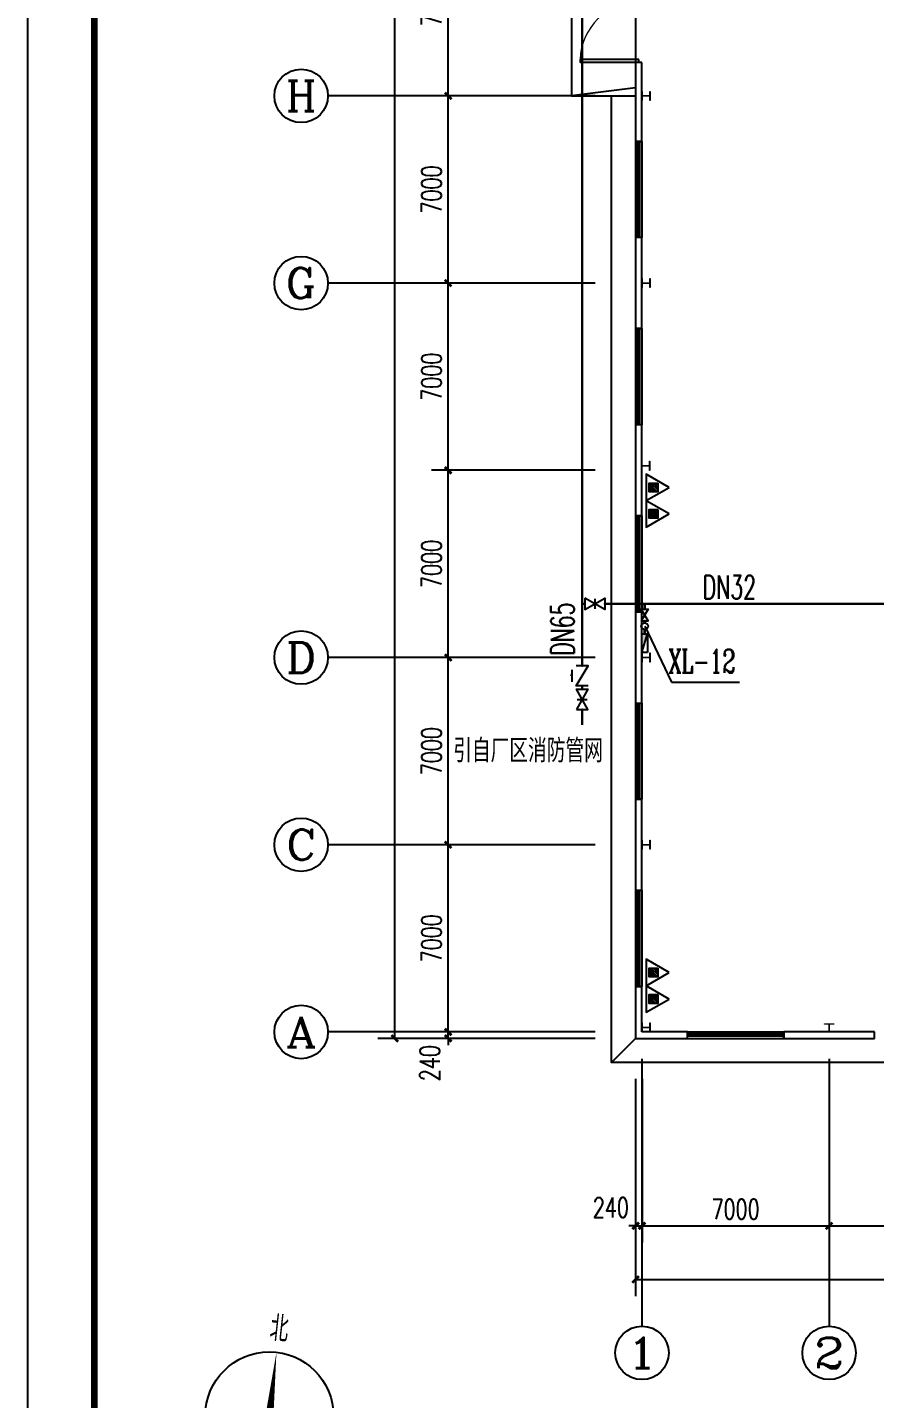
# Model space of a CAD drawing. Extents: x -4407041 to 173436, y -470270 to -29437.
# Drawn here: x -301516 to -269828, y -263152 to -211884 of the extents above; entities that cross this region are included whole.
import ezdxf
from ezdxf.enums import TextEntityAlignment as Align

# ---------------------------------------------------------------- set-up
doc = ezdxf.new("R2010")
doc.units = 0
doc.header["$LTSCALE"] = 1000
doc.header["$MEASUREMENT"] = 0
doc.linetypes.add('PHANTOM2', pattern=[1.25, 0.625, -0.125, 0.125, -0.125, 0.125, -0.125])
for name, color, linetype in [('AXIS', 3, 'Continuous'), ('AXIS_TEXT', 7, 'Continuous'), ('DIM_SYMB', 3, 'Continuous'), ('DIM_消防', 3, 'Continuous'), ('EQUIP_消火栓', 7, 'Continuous'), ('EQUIP_消防', 7, 'Continuous'), ('PIPE-消防', 1, 'PHANTOM2'), ('PUB_TEXT', 7, 'Continuous'), ('PUB_TITLE', 4, 'Continuous'), ('STAIR', 2, 'Continuous'), ('TEXT_污水', 7, 'Continuous'), ('TWT_TEXT', 7, 'Continuous'), ('VALVE_消防', 7, 'Continuous'), ('VPIPE-消防', 1, 'Continuous'), ('WALL', 9, 'Continuous'), ('WINDOW', 4, 'Continuous')]:
    doc.layers.add(name, color=color, linetype=linetype)
doc.layers.add('STXT_XG_THIN', color=2, linetype='Continuous', lineweight=0)
doc.styles.add('_TCH_AXIS', font='COMPLEX', dxfattribs={"bigfont": 'GBCBIG'})
doc.styles.add('_TCH_DIM', font='SIMPLEX', dxfattribs={"bigfont": 'GBCBIG'})
doc.styles.add('_TCH_DIM_T3', font='SIMPLEX', dxfattribs={"width": 0.705882, "bigfont": 'GBCBIG'})
doc.styles.add('_TWT_PIPEDN', font='SIMPLEX', dxfattribs={"width": 0.8, "height": 3.5, "bigfont": 'HZTXT'})
doc.styles.add('_TWT_SERIAL', font='COMPLEX', dxfattribs={"width": 0.8, "height": 3.5, "bigfont": 'HZTXT'})
doc.styles.add('COMPLEX', font='COMPLEX')
doc.styles.add('hztxt', font='SIMPLEX', dxfattribs={"width": 0.8, "height": 3.5, "bigfont": 'HZTXT'})
doc.dimstyles.new('_TCH_ARCH&&250', dxfattribs={"dimtxt": 743.75, "dimasz": 250, "dimexe": 625, "dimexo": 750, "dimgap": 250, "dimtad": 1, "dimdec": 0, "dimzin": 0, "dimdsep": 46, "dimtxsty": '_TCH_DIM_T3', "dimblk": 'ARCHTICK', "dimcen": 0.09, "dimclrt": 7, "dimazin": 2, "dimtfac": 1, "dimtdec": 0, "dimtix": 1, "dimtmove": 2, "dimatfit": 3, "dimfxl": 0, "dimtolj": 1, "dimtzin": 0, "dimarcsym": 0})

# ---------------------------------------------------------------- blocks, each defined once
blk = doc.blocks.new('_ArchTick')
at = {"color": 0, "linetype": 'ByBlock', "const_width": 0.4}
blk.add_lwpolyline([(-0.5, -0.5), (0.5, 0.5)], dxfattribs=at)
blk = doc.blocks.new('*D203')
at = {"layer": 'AXIS', "color": 0, "lineweight": -2}
for p, q in [((-278768, -251194), (-278768, -257319)), ((-278528, -251194), (-278528, -257319)), ((-278768, -256694), (-279018, -256694)), ((-278768, -256694), (-278528, -256694)), ((-278528, -256694), (-278278, -256694))]:
    blk.add_line(p, q, dxfattribs=at)
at = {"layer": 'Defpoints', "color": 0}
for p in [(-278768, -250444), (-278528, -250444), (-278528, -256694)]:
    blk.add_point(p, dxfattribs=at)
at = {"layer": 'AXIS', "color": 0, "lineweight": -2, "xscale": 250, "yscale": 250, "zscale": 250}
blk.add_blockref('_ArchTick', (-278768, -256694), dxfattribs=at)
at = {"layer": 'AXIS', "color": 0, "lineweight": -2, "xscale": 250, "yscale": 250, "zscale": 250, "rotation": 180}
blk.add_blockref('_ArchTick', (-278528, -256694), dxfattribs=at)
at = {"layer": 'AXIS', "color": 7, "insert": (-279693, -256007), "char_height": 743.8, "attachment_point": 5, "style": '_TCH_DIM_T3'}
blk.add_mtext('\\A1;240', dxfattribs=at)
blk = doc.blocks.new('*D204')
at = {"layer": 'AXIS', "color": 0, "lineweight": -2}
for p, q in [((-278528, -251194), (-278528, -257319)), ((-271528, -251194), (-271528, -257319)), ((-278528, -256694), (-271528, -256694))]:
    blk.add_line(p, q, dxfattribs=at)
at = {"layer": 'Defpoints', "color": 0}
for p in [(-278528, -250444), (-271528, -250444), (-271528, -256694)]:
    blk.add_point(p, dxfattribs=at)
at = {"layer": 'AXIS', "color": 0, "lineweight": -2, "xscale": 250, "yscale": 250, "zscale": 250, "rotation": 180}
blk.add_blockref('_ArchTick', (-278528, -256694), dxfattribs=at)
at = {"layer": 'AXIS', "color": 0, "lineweight": -2, "xscale": 250, "yscale": 250, "zscale": 250}
blk.add_blockref('_ArchTick', (-271528, -256694), dxfattribs=at)
at = {"layer": 'AXIS', "color": 7, "insert": (-275028, -256072), "char_height": 743.8, "attachment_point": 5, "style": '_TCH_DIM_T3'}
blk.add_mtext('\\A1;7000', dxfattribs=at)
blk = doc.blocks.new('*D205')
at = {"layer": 'AXIS', "color": 0, "lineweight": -2}
for p, q in [((-271528, -251194), (-271528, -257319)), ((-264528, -251194), (-264528, -257319)), ((-271528, -256694), (-264528, -256694))]:
    blk.add_line(p, q, dxfattribs=at)
at = {"layer": 'Defpoints', "color": 0}
for p in [(-271528, -250444), (-264528, -250444), (-264528, -256694)]:
    blk.add_point(p, dxfattribs=at)
at = {"layer": 'AXIS', "color": 0, "lineweight": -2, "xscale": 250, "yscale": 250, "zscale": 250, "rotation": 180}
blk.add_blockref('_ArchTick', (-271528, -256694), dxfattribs=at)
at = {"layer": 'AXIS', "color": 0, "lineweight": -2, "xscale": 250, "yscale": 250, "zscale": 250}
blk.add_blockref('_ArchTick', (-264528, -256694), dxfattribs=at)
at = {"layer": 'AXIS', "color": 7, "insert": (-268028, -256072), "char_height": 743.8, "attachment_point": 5, "style": '_TCH_DIM_T3'}
blk.add_mtext('\\A1;7000', dxfattribs=at)
blk = doc.blocks.new('*D221')
at = {"layer": 'AXIS', "color": 0, "lineweight": -2}
for p, q in [((-278768, -251194), (-278768, -259319)), ((-172788, -251194), (-172788, -259319)), ((-278768, -258694), (-172788, -258694))]:
    blk.add_line(p, q, dxfattribs=at)
at = {"layer": 'Defpoints', "color": 0}
for p in [(-278768, -250444), (-172788, -250444), (-172788, -258694)]:
    blk.add_point(p, dxfattribs=at)
at = {"layer": 'AXIS', "color": 0, "lineweight": -2, "xscale": 250, "yscale": 250, "zscale": 250, "rotation": 180}
blk.add_blockref('_ArchTick', (-278768, -258694), dxfattribs=at)
at = {"layer": 'AXIS', "color": 0, "lineweight": -2, "xscale": 250, "yscale": 250, "zscale": 250}
blk.add_blockref('_ArchTick', (-172788, -258694), dxfattribs=at)
at = {"layer": 'AXIS', "color": 7, "insert": (-225778, -258072), "char_height": 743.8, "attachment_point": 5, "style": '_TCH_DIM_T3'}
blk.add_mtext('\\A1;105980', dxfattribs=at)
blk = doc.blocks.new('*D252')
at = {"layer": 'AXIS', "color": 0, "lineweight": -2}
for p, q in [((-280278, -249444), (-286403, -249444)), ((-285778, -249444), (-285778, -249194)), ((-285778, -249684), (-285778, -249444)), ((-280278, -249684), (-286403, -249684)), ((-285778, -249684), (-285778, -249934))]:
    blk.add_line(p, q, dxfattribs=at)
at = {"layer": 'Defpoints', "color": 0}
for p in [(-285778, -249444), (-279528, -249444), (-279528, -249684)]:
    blk.add_point(p, dxfattribs=at)
at = {"layer": 'AXIS', "color": 0, "lineweight": -2, "xscale": 250, "yscale": 250, "zscale": 250}
for p, rotation in [((-285778, -249444), 270), ((-285778, -249684), 90)]:
    blk.add_blockref('_ArchTick', p, dxfattribs=dict(at, rotation=rotation))
at = {"layer": 'AXIS', "color": 7, "insert": (-286466, -250609), "char_height": 743.8, "attachment_point": 5, "rotation": 90, "style": '_TCH_DIM_T3'}
blk.add_mtext('\\A1;240', dxfattribs=at)
blk = doc.blocks.new('*D253')
at = {"layer": 'AXIS', "color": 0, "lineweight": -2}
for p, q in [((-280278, -242444), (-286403, -242444)), ((-285778, -249444), (-285778, -242444)), ((-280278, -249444), (-286403, -249444))]:
    blk.add_line(p, q, dxfattribs=at)
at = {"layer": 'Defpoints', "color": 0}
for p in [(-285778, -242444), (-279528, -242444), (-279528, -249444)]:
    blk.add_point(p, dxfattribs=at)
at = {"layer": 'AXIS', "color": 0, "lineweight": -2, "xscale": 250, "yscale": 250, "zscale": 250}
for p, rotation in [((-285778, -242444), 90), ((-285778, -249444), 270)]:
    blk.add_blockref('_ArchTick', p, dxfattribs=dict(at, rotation=rotation))
at = {"layer": 'AXIS', "color": 7, "insert": (-286400, -245944), "char_height": 743.8, "attachment_point": 5, "rotation": 90, "style": '_TCH_DIM_T3'}
blk.add_mtext('\\A1;7000', dxfattribs=at)
blk = doc.blocks.new('*D254')
at = {"layer": 'AXIS', "color": 0, "lineweight": -2}
for p, q in [((-280278, -235444), (-286403, -235444)), ((-285778, -242444), (-285778, -235444)), ((-280278, -242444), (-286403, -242444))]:
    blk.add_line(p, q, dxfattribs=at)
at = {"layer": 'Defpoints', "color": 0}
for p in [(-285778, -235444), (-279528, -235444), (-279528, -242444)]:
    blk.add_point(p, dxfattribs=at)
at = {"layer": 'AXIS', "color": 0, "lineweight": -2, "xscale": 250, "yscale": 250, "zscale": 250}
for p, rotation in [((-285778, -235444), 90), ((-285778, -242444), 270)]:
    blk.add_blockref('_ArchTick', p, dxfattribs=dict(at, rotation=rotation))
at = {"layer": 'AXIS', "color": 7, "insert": (-286400, -238944), "char_height": 743.8, "attachment_point": 5, "rotation": 90, "style": '_TCH_DIM_T3'}
blk.add_mtext('\\A1;7000', dxfattribs=at)
blk = doc.blocks.new('*D255')
at = {"layer": 'AXIS', "color": 0, "lineweight": -2}
for p, q in [((-280278, -228444), (-286403, -228444)), ((-285778, -235444), (-285778, -228444)), ((-280278, -235444), (-286403, -235444))]:
    blk.add_line(p, q, dxfattribs=at)
at = {"layer": 'Defpoints', "color": 0}
for p in [(-285778, -228444), (-279528, -228444), (-279528, -235444)]:
    blk.add_point(p, dxfattribs=at)
at = {"layer": 'AXIS', "color": 0, "lineweight": -2, "xscale": 250, "yscale": 250, "zscale": 250}
for p, rotation in [((-285778, -228444), 90), ((-285778, -235444), 270)]:
    blk.add_blockref('_ArchTick', p, dxfattribs=dict(at, rotation=rotation))
at = {"layer": 'AXIS', "color": 7, "insert": (-286400, -231944), "char_height": 743.8, "attachment_point": 5, "rotation": 90, "style": '_TCH_DIM_T3'}
blk.add_mtext('\\A1;7000', dxfattribs=at)
blk = doc.blocks.new('*D256')
at = {"layer": 'AXIS', "color": 0, "lineweight": -2}
for p, q in [((-280278, -221444), (-286403, -221444)), ((-285778, -228444), (-285778, -221444)), ((-280278, -228444), (-286403, -228444))]:
    blk.add_line(p, q, dxfattribs=at)
at = {"layer": 'Defpoints', "color": 0}
for p in [(-285778, -221444), (-279528, -221444), (-279528, -228444)]:
    blk.add_point(p, dxfattribs=at)
at = {"layer": 'AXIS', "color": 0, "lineweight": -2, "xscale": 250, "yscale": 250, "zscale": 250}
for p, rotation in [((-285778, -221444), 90), ((-285778, -228444), 270)]:
    blk.add_blockref('_ArchTick', p, dxfattribs=dict(at, rotation=rotation))
at = {"layer": 'AXIS', "color": 7, "insert": (-286400, -224944), "char_height": 743.8, "attachment_point": 5, "rotation": 90, "style": '_TCH_DIM_T3'}
blk.add_mtext('\\A1;7000', dxfattribs=at)
blk = doc.blocks.new('*D257')
at = {"layer": 'AXIS', "color": 0, "lineweight": -2}
for p, q in [((-280278, -214444), (-286403, -214444)), ((-285778, -221444), (-285778, -214444)), ((-280278, -221444), (-286403, -221444))]:
    blk.add_line(p, q, dxfattribs=at)
at = {"layer": 'Defpoints', "color": 0}
for p in [(-285778, -214444), (-279528, -214444), (-279528, -221444)]:
    blk.add_point(p, dxfattribs=at)
at = {"layer": 'AXIS', "color": 0, "lineweight": -2, "xscale": 250, "yscale": 250, "zscale": 250}
for p, rotation in [((-285778, -214444), 90), ((-285778, -221444), 270)]:
    blk.add_blockref('_ArchTick', p, dxfattribs=dict(at, rotation=rotation))
at = {"layer": 'AXIS', "color": 7, "insert": (-286400, -217944), "char_height": 743.8, "attachment_point": 5, "rotation": 90, "style": '_TCH_DIM_T3'}
blk.add_mtext('\\A1;7000', dxfattribs=at)
blk = doc.blocks.new('*D258')
at = {"layer": 'AXIS', "color": 0, "lineweight": -2}
for p, q in [((-280278, -207444), (-286403, -207444)), ((-285778, -214444), (-285778, -207444)), ((-280278, -214444), (-286403, -214444))]:
    blk.add_line(p, q, dxfattribs=at)
at = {"layer": 'Defpoints', "color": 0}
for p in [(-285778, -207444), (-279528, -207444), (-279528, -214444)]:
    blk.add_point(p, dxfattribs=at)
at = {"layer": 'AXIS', "color": 0, "lineweight": -2, "xscale": 250, "yscale": 250, "zscale": 250}
for p, rotation in [((-285778, -207444), 90), ((-285778, -214444), 270)]:
    blk.add_blockref('_ArchTick', p, dxfattribs=dict(at, rotation=rotation))
at = {"layer": 'AXIS', "color": 7, "insert": (-286400, -210944), "char_height": 743.8, "attachment_point": 5, "rotation": 90, "style": '_TCH_DIM_T3'}
blk.add_mtext('\\A1;7000', dxfattribs=at)
blk = doc.blocks.new('*D281')
at = {"layer": 'AXIS', "color": 0, "lineweight": -2}
for p, q in [((-280278, -67204), (-288403, -67204)), ((-287778, -249684), (-287778, -67204)), ((-280278, -249684), (-288403, -249684))]:
    blk.add_line(p, q, dxfattribs=at)
at = {"layer": 'Defpoints', "color": 0}
for p in [(-287778, -67204), (-279528, -67204), (-279528, -249684)]:
    blk.add_point(p, dxfattribs=at)
at = {"layer": 'AXIS', "color": 0, "lineweight": -2, "xscale": 250, "yscale": 250, "zscale": 250}
for p, rotation in [((-287778, -67204), 90), ((-287778, -249684), 270)]:
    blk.add_blockref('_ArchTick', p, dxfattribs=dict(at, rotation=rotation))
at = {"layer": 'AXIS', "color": 7, "insert": (-288400, -158444), "char_height": 743.8, "attachment_point": 5, "rotation": 90, "style": '_TCH_DIM_T3'}
blk.add_mtext('\\A1;182480', dxfattribs=at)
blk = doc.blocks.new('$TCHSYS$WIN2D')
for p, q in [((-0.5, 0.5), (0.5, 0.5)), ((-0.5, 0.5), (-0.5, -0.5)), ((0.5, 0.5), (0.5, -0.5)), ((0.5, 0.167), (-0.5, 0.167)), ((0.5, -0.167), (-0.5, -0.167)), ((-0.5, -0.5), (0.5, -0.5))]:
    blk.add_line(p, q)
blk = doc.blocks.new('$DorLib2D$00000002')
for p, q in [((-0.5, 0), (-0.5, 0.4875)), ((-0.475, 0.4875), (-0.5, 0.4875)), ((-0.475, 0), (-0.475, 0.4875)), ((0.475, 0), (0.475, 0.4875)), ((0.475, 0.4875), (0.5, 0.4875)), ((0.5, 0), (0.5, 0.4875)), ((-0.5, 0), (-0.475, 0)), ((0.5, 0), (0.475, 0))]:
    blk.add_line(p, q)
at = {"lineweight": 13}
for centre, start, end in [((-0.4875, 0), 0, 88.53072), ((0.4875, 0), 91.46928, 180)]:
    blk.add_arc(centre, 0.4875, start, end, dxfattribs=at)
blk = doc.blocks.new('_AXISO')
blk.add_circle((0, 0), 0.5)
at = {"layer": 'AXIS_TEXT', "style": 'COMPLEX', "width": 1.041667}
blk.add_attdef('A', text='', height=0.56, dxfattribs=at).set_placement((-0.25, -0.28), (0.25, -0.28), align=Align.FIT)
blk = doc.blocks.new('$TwtSys$00000434')
for p, q in [((-0.5, 0.5), (-0.5, -0.5)), ((-0.5, -0.5), (0.5, 0.5)), ((0.5, 0.5), (-0.5, 0.5)), ((0.5, -0.5), (0.5, 0.5)), ((-0.5, -0.5), (0.5, -0.5))]:
    blk.add_line(p, q)
blk.add_solid([(0.5, -0.5), (0.5, 0.5), (-0.5, -0.5)])
blk = doc.blocks.new('$VALVE$00000295')
blk.add_lwpolyline([(-125, 72), (-125, -72), (125, 72), (125, -72), (-125, 72)])
for p in [(-125, 0), (125, 0)]:
    blk.add_point(p)
blk = doc.blocks.new('$VALVE$00000296')
for points in [[(-125, 72), (-125, -72), (125, 72), (125, -72), (-125, 72)], [(0, 60), (0, -64)]]:
    blk.add_lwpolyline(points)
for p in [(-125, 0), (125, 0)]:
    blk.add_point(p)
blk = doc.blocks.new('$VALVE$00000315')
blk.add_line((-75, 125), (75, 125))
blk.add_lwpolyline([(-125, -75), (-125, 75), (125, -75), (125, 75)])
for p in [(-125, 0), (125, 0)]:
    blk.add_point(p)
blk.add_solid([(0, 125), (0, 150), (75, 125)])
blk = doc.blocks.new('$ATTACHMENT$00000214')
h = blk.add_hatch()
h.set_pattern_fill('ANSI31', color=256, scale=200, style=0)
h.set_pattern_definition([(45, (-38543.802, -6842.639), (-17.67767, 17.67767), [])])
h.paths.add_polyline_path([(-65, 2), (65, 2), (65, -128), (-65, -128)])
for points in [[(0, 172), (-198, -172), (198, -172)], [(-65, 2), (65, 2), (65, -128), (-65, -128)]]:
    blk.add_lwpolyline(points, close=True)

msp = doc.modelspace()

# ---------------------------------------------------------------- linework, layer by layer
at = {"color": 2}
msp.add_line((-279668.2, -250584.2), (-278768.2, -249684.2), dxfattribs=at)
msp.add_lwpolyline([(-250528.2, -250584.2), (-279668.2, -250584.2), (-279668.2, -214444.2)], dxfattribs=at)
at = {"layer": 'AXIS'}
for p, q in [((-280276.9, -214444.2), (-290276.9, -214444.3)), ((-280276.9, -221444.2), (-290276.9, -221444.3)), ((-280276.7, -235444.2), (-290276.7, -235444.3)), ((-280276.7, -242444.2), (-290276.7, -242444.3)), ((-280276.6, -249444.2), (-290276.6, -249444.3)), ((-278528.2, -250444.2), (-278528.2, -260444.2)), ((-271528.2, -250444.2), (-271528.2, -260444.2))]:
    msp.add_line(p, q, dxfattribs=at)
at = {"layer": 'DIM_SYMB'}
msp.add_lwpolyline([(-292728.5, -266192.2, 600, 0, 0), (-292200.9, -261421.3, 0, 0, 0)], format="xyseb", dxfattribs=at)
msp.add_circle((-292464.7, -263806.7), 2400, dxfattribs=at)
at = {"layer": 'DIM_消防'}
for p, q in [((-278428.2, -234272), (-277422, -236367)), ((-277422, -236367), (-274880.7, -236367))]:
    msp.add_line(p, q, dxfattribs=at)
at = {"layer": 'PIPE-消防', "ltscale": 2.5, "const_width": 87.5}
for points in [[(-280768.2, -233435), (-280768.2, -198947.5)], [(-280768.2, -235758), (-280768.2, -233435)], [(-280666, -233435), (-280768.2, -233435)], [(-278428.2, -233435), (-279916, -233435)], [(-236676.5, -233435), (-278428.2, -233435)], [(-278428.2, -233634.4), (-278428.2, -233435)], [(-278428.2, -234147), (-278428.2, -234072.6)], [(-278428.2, -234397), (-278428.2, -234562)], [(-280768.2, -236633), (-280768.2, -236508)], [(-280768.2, -237969.5), (-280768.2, -237383)]]:
    msp.add_lwpolyline(points, dxfattribs=at)
at = {"layer": 'PUB_TITLE'}
msp.add_lwpolyline([(-301516.5, -29436.9), (-301516.5, -292186.9), (-153016.5, -292186.9), (-153016.5, -29436.9)], close=True, dxfattribs=at)
at = {"layer": 'PUB_TITLE', "const_width": 250}
msp.add_lwpolyline([(-299016.5, -35686.9), (-299016.5, -289686.9), (-155516.5, -289686.9), (-155516.5, -35686.9)], close=True, dxfattribs=at)
at = {"layer": 'STAIR'}
for p, q in [((-281168.2, -207444.2), (-281168.2, -214444.2)), ((-278768.2, -207444.2), (-278768.2, -214444.2)), ((-278768.2, -214144.2), (-281168.2, -214444.2)), ((-281168.2, -214444.2), (-278768.2, -214444.2))]:
    msp.add_line(p, q, dxfattribs=at)
at = {"layer": 'STXT_XG_THIN', "color": 2}
for points in [[(-278528.2, -214614.2), (-278528.2, -214274.2), (-278518, -214274.2), (-278518, -214441.3), (-278238.4, -214441.3), (-278238.4, -214274.2), (-278228.2, -214274.2), (-278228.2, -214614.2), (-278238.4, -214614.2), (-278238.4, -214447.1), (-278518, -214447.1), (-278518, -214614.2), (-278528.2, -214614.2)], [(-278528.2, -221614.2), (-278528.2, -221274.2), (-278518, -221274.2), (-278518, -221441.3), (-278238.4, -221441.3), (-278238.4, -221274.2), (-278228.2, -221274.2), (-278228.2, -221614.2), (-278238.4, -221614.2), (-278238.4, -221447.1), (-278518, -221447.1), (-278518, -221614.2), (-278528.2, -221614.2)], [(-278538.4, -228447.1), (-278538.4, -228107.1), (-278528.2, -228107.1), (-278528.2, -228274.2), (-278248.6, -228274.2), (-278248.6, -228107.1), (-278238.4, -228107.1), (-278238.4, -228447.1), (-278248.6, -228447.1), (-278248.6, -228280), (-278528.2, -228280), (-278528.2, -228447.1), (-278538.4, -228447.1)], [(-278528.2, -235614.2), (-278528.2, -235274.2), (-278518, -235274.2), (-278518, -235441.3), (-278238.4, -235441.3), (-278238.4, -235274.2), (-278228.2, -235274.2), (-278228.2, -235614.2), (-278238.4, -235614.2), (-278238.4, -235447.1), (-278518, -235447.1), (-278518, -235614.2), (-278528.2, -235614.2)], [(-278528.2, -242614.2), (-278528.2, -242274.2), (-278518, -242274.2), (-278518, -242441.3), (-278238.4, -242441.3), (-278238.4, -242274.2), (-278228.2, -242274.2), (-278228.2, -242614.2), (-278238.4, -242614.2), (-278238.4, -242447.1), (-278518, -242447.1), (-278518, -242614.2), (-278528.2, -242614.2)], [(-278528.2, -249444.2), (-278528.2, -249104.2), (-278518, -249104.2), (-278518, -249271.3), (-278238.4, -249271.3), (-278238.4, -249104.2), (-278228.2, -249104.2), (-278228.2, -249444.2), (-278238.4, -249444.2), (-278238.4, -249277.1), (-278518, -249277.1), (-278518, -249444.2), (-278528.2, -249444.2)], [(-271698.2, -249144.2), (-271358.2, -249144.2), (-271358.2, -249154.4), (-271525.3, -249154.4), (-271525.3, -249434), (-271358.2, -249434), (-271358.2, -249444.2), (-271698.2, -249444.2), (-271698.2, -249434), (-271531.1, -249434), (-271531.1, -249154.4), (-271698.2, -249154.4), (-271698.2, -249144.2)]]:
    msp.add_lwpolyline(points, dxfattribs=at)
at = {"layer": 'VPIPE-消防'}
msp.add_circle((-278428.2, -234272), 125, dxfattribs=at)
at = {"layer": 'WALL', "color": 5}
for p, q in [((-278768.2, -213194.2), (-278768.2, -216144.2)), ((-278528.2, -213194.2), (-278768.2, -213194.2)), ((-278528.2, -216144.2), (-278528.2, -213194.2)), ((-278768.2, -216144.2), (-278528.2, -216144.2)), ((-278768.2, -219744.2), (-278768.2, -223144.2)), ((-278528.2, -219744.2), (-278768.2, -219744.2)), ((-278528.2, -223144.2), (-278528.2, -219744.2)), ((-278768.2, -223144.2), (-278528.2, -223144.2)), ((-278768.2, -226744.2), (-278768.2, -230144.2)), ((-278528.2, -226744.2), (-278768.2, -226744.2)), ((-278528.2, -230144.2), (-278528.2, -226744.2)), ((-278768.2, -230144.2), (-278528.2, -230144.2)), ((-278768.2, -233744.2), (-278768.2, -237144.2)), ((-278528.2, -233744.2), (-278768.2, -233744.2)), ((-278528.2, -237144.2), (-278528.2, -233744.2)), ((-278768.2, -237144.2), (-278528.2, -237144.2)), ((-278768.2, -240744.2), (-278768.2, -244144.2)), ((-278528.2, -240744.2), (-278768.2, -240744.2)), ((-278528.2, -244144.2), (-278528.2, -240744.2)), ((-278768.2, -244144.2), (-278528.2, -244144.2)), ((-278528.2, -247744.2), (-278768.2, -247744.2)), ((-278768.2, -247744.2), (-278768.2, -249684.2)), ((-278528.2, -249444.2), (-278528.2, -247744.2)), ((-276828.2, -249444.2), (-278528.2, -249444.2)), ((-276828.2, -249684.2), (-276828.2, -249444.2)), ((-269828.2, -249444.2), (-273228.2, -249444.2)), ((-273228.2, -249444.2), (-273228.2, -249684.2)), ((-269828.2, -249684.2), (-269828.2, -249444.2)), ((-278768.2, -249684.2), (-276828.2, -249684.2)), ((-273228.2, -249684.2), (-269828.2, -249684.2))]:
    msp.add_line(p, q, dxfattribs=at)

# ---------------------------------------------------------------- block references
at = {"layer": 'AXIS'}
ref = msp.add_blockref('_AXISO', (-291276.9, -214444.3), dxfattribs=dict(at, xscale=2000, yscale=2000, zscale=2000))
ref.add_attrib('A', 'H', dxfattribs={"layer": 'AXIS_TEXT', "height": 1131.4, "style": '_TCH_AXIS', "width": 1.05}).set_placement((-291842.6, -215010), (-290711.2, -215010), align=Align.FIT)
ref = msp.add_blockref('_AXISO', (-291276.9, -221444.3), dxfattribs=dict(at, xscale=2000, yscale=2000, zscale=2000))
ref.add_attrib('A', 'G', dxfattribs={"layer": 'AXIS_TEXT', "height": 1131.4, "style": '_TCH_AXIS', "width": 1.166667}).set_placement((-291842.5, -222010), (-290711.2, -222010), align=Align.FIT)
ref = msp.add_blockref('_AXISO', (-291276.7, -235444.3), dxfattribs=dict(at, xscale=2000, yscale=2000, zscale=2000))
ref.add_attrib('A', 'D', dxfattribs={"layer": 'AXIS_TEXT', "height": 1131.4, "style": '_TCH_AXIS', "width": 1.235294}).set_placement((-291842.4, -236010), (-290711.1, -236010), align=Align.FIT)
ref = msp.add_blockref('_AXISO', (-291276.7, -242444.3), dxfattribs=dict(at, xscale=2000, yscale=2000, zscale=2000))
ref.add_attrib('A', 'C', dxfattribs={"layer": 'AXIS_TEXT', "height": 1131.4, "style": '_TCH_AXIS', "width": 1.4}).set_placement((-291842.4, -243010), (-290711, -243010), align=Align.FIT)
ref = msp.add_blockref('_AXISO', (-291276.6, -249444.3), dxfattribs=dict(at, xscale=2000, yscale=2000, zscale=2000))
ref.add_attrib('A', 'A', dxfattribs={"layer": 'AXIS_TEXT', "height": 1131.4, "style": '_TCH_AXIS', "width": 1.166667}).set_placement((-291842.3, -250010), (-290710.9, -250010), align=Align.FIT)
ref = msp.add_blockref('_AXISO', (-278528.2, -261444.2), dxfattribs=dict(at, xscale=2000, yscale=2000, zscale=2000))
ref.add_attrib('A', '1', dxfattribs={"layer": 'AXIS_TEXT', "height": 1131.4, "style": '_TCH_AXIS', "width": 2.333333}).set_placement((-279093.8, -262009.9), (-277962.5, -262009.9), align=Align.FIT)
ref = msp.add_blockref('_AXISO', (-271528.2, -261444.2), dxfattribs=dict(at, xscale=2000, yscale=2000, zscale=2000))
ref.add_attrib('A', '2', dxfattribs={"layer": 'AXIS_TEXT', "height": 1131.4, "style": '_TCH_AXIS', "width": 1.5}).set_placement((-272093.8, -262009.9), (-270962.5, -262009.9), align=Align.FIT)
at = {"layer": 'EQUIP_消火栓', "xscale": -700, "yscale": 200, "zscale": 700, "rotation": 269.9999949910436}
msp.add_blockref('$TwtSys$00000434', (-278428.2, -234912), dxfattribs=at)
at = {"layer": 'EQUIP_消防', "xscale": 2.5, "yscale": 2.5, "zscale": 2.5, "rotation": 270}
for p in [(-277945.5, -229082), (-277945.5, -230075), (-277945.5, -247218.5), (-277945.5, -248211.5)]:
    msp.add_blockref('$ATTACHMENT$00000214', p, dxfattribs=at)
at = {"layer": 'VALVE_消防'}
for name, p, xscale, yscale, zscale, rotation in [('$VALVE$00000296', (-280291, -233435), -3, -3, 3, 180), ('$VALVE$00000295', (-278428.2, -233853.5), 1.75, 1.75, 1.75, 90), ('$VALVE$00000315', (-280768.2, -236133), 3, 3, 3, 90), ('$VALVE$00000296', (-280768.2, -237008), 3, 3, 3, 90)]:
    msp.add_blockref(name, p, dxfattribs=dict(at, xscale=xscale, yscale=yscale, zscale=zscale, rotation=rotation))
at = {"layer": 'WINDOW', "rotation": 270}
for name, p, xscale, yscale, zscale in [('$DorLib2D$00000002', (-278648.2, -210944.2), -4500, -4500, -4500), ('$TCHSYS$WIN2D', (-278648.2, -217944.2), 3600, 240, 3600), ('$TCHSYS$WIN2D', (-278648.2, -224944.2), 3600, 240, 3600), ('$TCHSYS$WIN2D', (-278648.2, -231944.2), 3600, 240, 3600), ('$TCHSYS$WIN2D', (-278648.2, -238944.2), 3600, -240, 3600), ('$TCHSYS$WIN2D', (-278648.2, -245944.2), 3600, -240, 3600)]:
    msp.add_blockref(name, p, dxfattribs=dict(at, xscale=xscale, yscale=yscale, zscale=zscale))
at = {"layer": 'WINDOW', "xscale": 3600, "yscale": -240, "zscale": 3600}
msp.add_blockref('$TCHSYS$WIN2D', (-275028.2, -249564.2), dxfattribs=at)

# ---------------------------------------------------------------- texts
at = {"layer": 'DIM_消防', "color": 7, "style": '_TWT_SERIAL', "width": 0.64}
msp.add_text('XL-12', height=875, dxfattribs=at).set_placement((-277535.7, -236017))
at = {"layer": 'PUB_TEXT', "style": '_TCH_DIM'}
msp.add_text('北', height=964.5, rotation=353.68968, dxfattribs=at).set_placement((-292491.4, -260976.4))
at = {"layer": 'TEXT_污水', "style": '_TWT_PIPEDN', "width": 0.64}
msp.add_text('DN32', height=875, dxfattribs=at).set_placement((-276255.2, -233250.5))
msp.add_text('DN65', height=875, rotation=90, dxfattribs=at).set_placement((-281059.5, -235381.2))
at = {"layer": 'TWT_TEXT', "style": 'hztxt', "width": 0.8}
msp.add_text('引自厂区消防管网', height=875, dxfattribs=at).set_placement((-285591, -239366))

# ---------------------------------------------------------------- dimensions: what is measured, and where the dimension line sits
at = {"layer": 'AXIS'}
for p1, p2, distance, picture, middle in [((-279528.2, -249684.2), (-279528.2, -67204.2), 8250, '*D281', (-288400, -158444.2)), ((-279528.2, -214444.2), (-279528.2, -207444.2), 6250, '*D258', (-286400, -210944.2)), ((-279528.2, -221444.2), (-279528.2, -214444.2), 6250, '*D257', (-286400, -217944.2)), ((-279528.2, -228444.2), (-279528.2, -221444.2), 6250, '*D256', (-286400, -224944.2)), ((-279528.2, -235444.2), (-279528.2, -228444.2), 6250, '*D255', (-286400, -231944.2)), ((-279528.2, -242444.2), (-279528.2, -235444.2), 6250, '*D254', (-286400, -238944.2)), ((-279528.2, -249444.2), (-279528.2, -242444.2), 6250, '*D253', (-286400, -245944.2)), ((-278768.2, -250444.2), (-172788.2, -250444.2), -8250, '*D221', (-225778.2, -258072.3)), ((-278528.2, -250444.2), (-271528.2, -250444.2), -6250, '*D204', (-275028.2, -256072.3)), ((-271528.2, -250444.2), (-264528.2, -250444.2), -6250, '*D205', (-268028.2, -256072.3))]:
    dim = msp.add_aligned_dim(p1=p1, p2=p2, distance=distance, dimstyle='_TCH_ARCH&&250', dxfattribs=at)
    dim.commit()
    dim.dimension.update_dxf_attribs({"geometry": picture, "text_midpoint": middle})
for base, p1, p2, angle, picture, middle in [((-285778.2, -249444.2), (-279528.2, -249684.2), (-279528.2, -249444.2), 90, '*D252', (-286465.7, -250609.2)), ((-278528.2, -256694.2), (-278768.2, -250444.2), (-278528.2, -250444.2), 0, '*D203', (-279693.2, -256006.7))]:
    dim = msp.add_linear_dim(base=base, p1=p1, p2=p2, angle=angle, dimstyle='_TCH_ARCH&&250', dxfattribs=at)
    dim.commit()
    dim.dimension.update_dxf_attribs({"geometry": picture, "text_midpoint": middle, "dimtype": 129})

doc.saveas('drawing.dxf')
